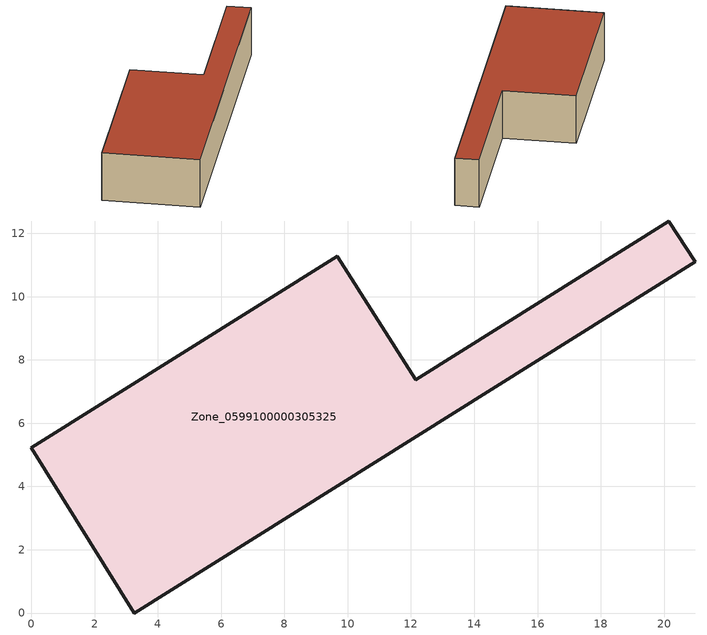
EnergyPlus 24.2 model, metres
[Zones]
Zone_0599100000305325
 floor ground (C_G): 12.15,7.38 20.15,12.39 20.98,11.1 3.26,0 0,5.23 9.67,11.28 z0
 wall outside (C_F): 3.26,0 20.98,11.1 20.15,12.39 12.15,7.38 9.67,11.28 0,5.23 3.26,0 z0:3.29
 roof outside (C_R): 0,5.23 3.26,0 20.98,11.1 20.15,12.39 12.15,7.38 9.67,11.28 z3.29
[BUILDING]
Pand.0599100000305325: North Axis=0; Terrain=City; Loads Convergence Tolerance Value=0.04; Temperature Convergence Tolerance Value=0.4; Solar Distribution=FullExterior; Maximum Number of Warmup Days=25; Minimum Number of Warmup Days=1
[Site:Location]
Rotterdam.The.Hague.AP_ZH_NLD Design_Conditions: Latitude=51.96; Longitude=4.45; Time Zone=1; Elevation=-4.5
[SITE:GROUNDTEMPERATURE:BUILDINGSURFACE]
18, 18, 18, 18, 18, 18, 18, 18, 18, 18, 18, 18
[MATERIAL] Thermal Absorptance=0.9; Solar Absorptance=0.7; Visible Absorptance=0.7
Name | Roughness | Thickness | Conductivity | Density | Specific Heat
G.TI.1946 | MediumSmooth | 0.15 | 1 | 540 | 1210
F.TI.1946 | Rough | 0.3 | 0.857143 | 1920 | 840
R.TI.1946 | MediumRough | 0.2 | 0.1 | 1500 | 1000
[CONSTRUCTION]
C_G: G.TI.1946
C_F: F.TI.1946
C_R: R.TI.1946
[ZONE]
Zone_0599100000305325: Type=1; Multiplier=1; Ceiling Height=Autocalculate; Volume=Autocalculate; Floor Area=autocalculate; Part of Total Floor Area=Yes
[ZONEINFILTRATION:DESIGNFLOWRATE]
Infil_Zone_0599100000305325: Zone or ZoneList or Space or SpaceList=Zone_0599100000305325; Schedule=AlwaysOn; Design Flow Rate Calculation Method=Flow/Area; Flow Rate per Floor Area=0.003; Constant Term Coefficient=1; Temperature Term Coefficient=0; Velocity Term Coefficient=0; Velocity Squared Term Coefficient=0
[HVACTEMPLATE:ZONE:IDEALLOADSAIRSYSTEM]
Zone_0599100000305325: Maximum Heating Supply Air Temperature=50; Minimum Cooling Supply Air Temperature=13; Maximum Heating Supply Air Humidity Ratio=0.0156; Minimum Cooling Supply Air Humidity Ratio=0.0077; Heating Limit=NoLimit; Cooling Limit=NoLimit; Dehumidification Control Type=ConstantSensibleHeatRatio; Cooling Sensible Heat Ratio=0.7; Dehumidification Setpoint=60; Humidification Control Type=None; Humidification Setpoint=30; Outdoor Air Method=None; Outdoor Air Flow Rate per Person=0.00944; Outdoor Air Flow Rate per Zone Floor Area=0; Outdoor Air Flow Rate per Zone=0; Demand Controlled Ventilation Type=None; Outdoor Air Economizer Type=NoEconomizer; Heat Recovery Type=None; Sensible Heat Recovery Effectiveness=0.7; Latent Heat Recovery Effectiveness=0.65
[ZONECONTROL:THERMOSTAT]
ThermostatControl_Zone_0599100000305325: Zone or ZoneList=Zone_0599100000305325; Control Type Schedule=DualSetpointControlType; Control 1=Thermostat_Zone_0599100000305325; Temperature Difference Between Cutout And Setpoint=0
[THERMOSTATSETPOINT:DUALSETPOINT]
Thermostat_Zone_0599100000305325: Heating Setpoint Temperature Schedule=HeatingSetpoint_Zone_0599100000305325; Cooling Setpoint Temperature Schedule=CoolingSetpoint_Zone_0599100000305325
[SCHEDULE:COMPACT]
HeatingSetpoint_Zone_0599100000305325: Through: 12/31, For: AllDays, Until: 24:00, 21
CoolingSetpoint_Zone_0599100000305325: Through: 12/31, For: AllDays, Until: 24:00, 24
DualSetpointControlType: Through: 12/31, For: AllDays, Until: 24:00, 4
AlwaysOn: Through: 12/31, For: AllDays, Until: 24:00, 1
